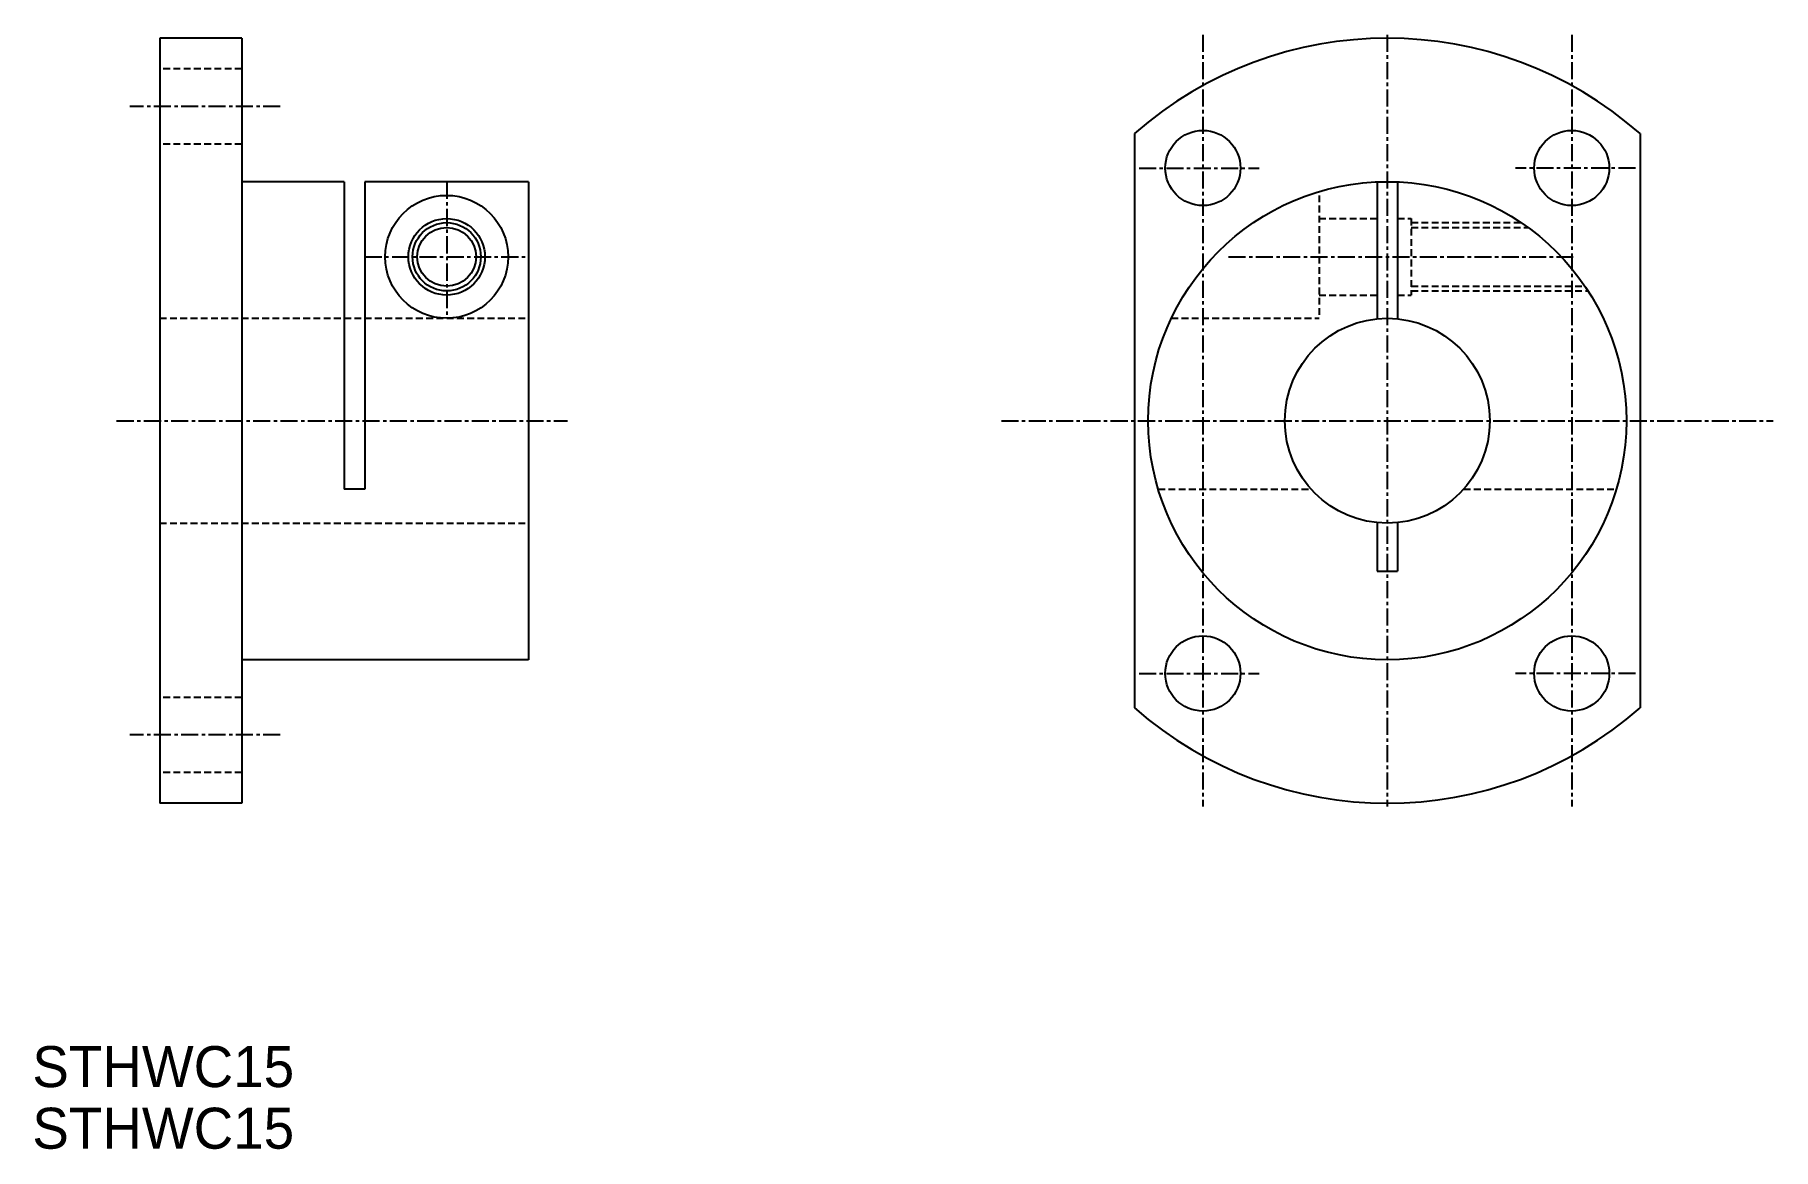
# Model space of a CAD drawing. Extents: x -27 to 100, y -8 to 74.
import ezdxf

# ---------------------------------------------------------------- set-up
doc = ezdxf.new("R2010")
doc.units = 0
doc.linetypes.add('CENTER', pattern=[2, 1.25, -0.25, 0.25, -0.25])
doc.linetypes.add('DASHED', pattern=[0.75, 0.5, -0.25])
doc.layers.get('0').update_dxf_attribs({"linetype": 'CONTINUOUS'})
doc.layers.add('CENTER', color=1, linetype='CENTER')

msp = doc.modelspace()

# ---------------------------------------------------------------- linework, layer by layer
for p, q in [((-11.66, 73.65), (-17.66, 73.65)), ((-17.66, 73.65), (-17.66, 17.65)), ((-11.66, 73.65), (-11.66, 17.65)), ((53.69, 66.67), (53.69, 24.64)), ((90.69, 66.67), (90.69, 24.64)), ((-4.16, 63.15), (-11.66, 63.15)), ((-4.16, 63.15), (-4.16, 40.65)), ((9.34, 63.15), (-2.66, 63.15)), ((-2.66, 63.15), (-2.66, 40.65)), ((9.34, 63.15), (9.34, 28.15)), ((71.44, 63.14), (71.44, 53.12)), ((72.94, 63.14), (72.94, 53.12)), ((-2.66, 40.65), (-4.16, 40.65)), ((71.44, 38.19), (71.44, 34.65)), ((72.94, 38.19), (72.94, 34.65)), ((71.44, 34.65), (72.94, 34.65)), ((9.34, 28.15), (-11.66, 28.15)), ((-11.66, 17.65), (-17.66, 17.65))]:
    msp.add_line(p, q)
at = {"color": 3, "linetype": 'DASHED'}
for p, q in [((-11.66, 71.4), (-17.66, 71.4)), ((-11.66, 65.9), (-17.66, 65.9)), ((67.19, 62.15), (67.19, 53.15)), ((67.19, 60.45), (71.44, 60.45)), ((72.94, 60.45), (73.94, 60.45)), ((73.94, 60.45), (73.94, 54.85)), ((73.94, 60.15), (81.99, 60.15)), ((73.94, 59.8), (82.48, 59.8)), ((67.19, 54.85), (71.44, 54.85)), ((72.94, 54.85), (73.94, 54.85)), ((73.94, 55.5), (86.65, 55.5)), ((73.94, 55.15), (86.88, 55.15)), ((-17.66, 53.15), (9.34, 53.15)), ((56.38, 53.15), (67.19, 53.15)), ((55.42, 40.65), (66.6, 40.65)), ((77.78, 40.65), (88.96, 40.65)), ((-17.66, 38.15), (9.34, 38.15)), ((-11.66, 25.4), (-17.66, 25.4)), ((-11.66, 19.9), (-17.66, 19.9))]:
    msp.add_line(p, q, dxfattribs=at)
for centre, radius in [((58.69, 64.15), 2.75), ((85.69, 64.15), 2.75), ((72.19, 45.65), 17.5), ((3.34, 57.65), 4.5), ((3.34, 57.65), 2.8), ((3.34, 57.65), 2.15), ((72.19, 45.65), 7.5), ((58.69, 27.15), 2.75), ((85.69, 27.15), 2.75)]:
    msp.add_circle(centre, radius)
at = {"color": 3, "linetype": 'CONTINUOUS'}
msp.add_circle((3.34, 57.65), 2.5, dxfattribs=at)
for start, end in [(48.6456, 131.3544), (228.6456, 311.3544)]:
    msp.add_arc((72.19, 45.65), 28, start, end)
at = {"layer": 'CENTER'}
for p, q in [((58.69, 73.9), (58.69, 17.4)), ((72.19, 73.9), (72.19, 17.4)), ((85.69, 73.9), (85.69, 17.4)), ((-8.84, 68.65), (-19.84, 68.65)), ((54.02, 64.15), (62.8, 64.15)), ((90.35, 64.15), (81.57, 64.15)), ((3.34, 63.15), (3.34, 53.15)), ((-2.66, 57.65), (9.34, 57.65)), ((60.57, 57.65), (85.8, 57.65)), ((-20.82, 45.65), (12.18, 45.65)), ((43.94, 45.65), (100.44, 45.65)), ((54.02, 27.15), (62.8, 27.15)), ((90.35, 27.15), (81.57, 27.15)), ((-8.84, 22.65), (-19.84, 22.65))]:
    msp.add_line(p, q, dxfattribs=at)

# ---------------------------------------------------------------- texts
for p in [(-26.99, -3.13), (-26.99, -7.64)]:
    msp.add_text('STHWC15', height=3).set_placement(p)

doc.saveas('drawing.dxf')
